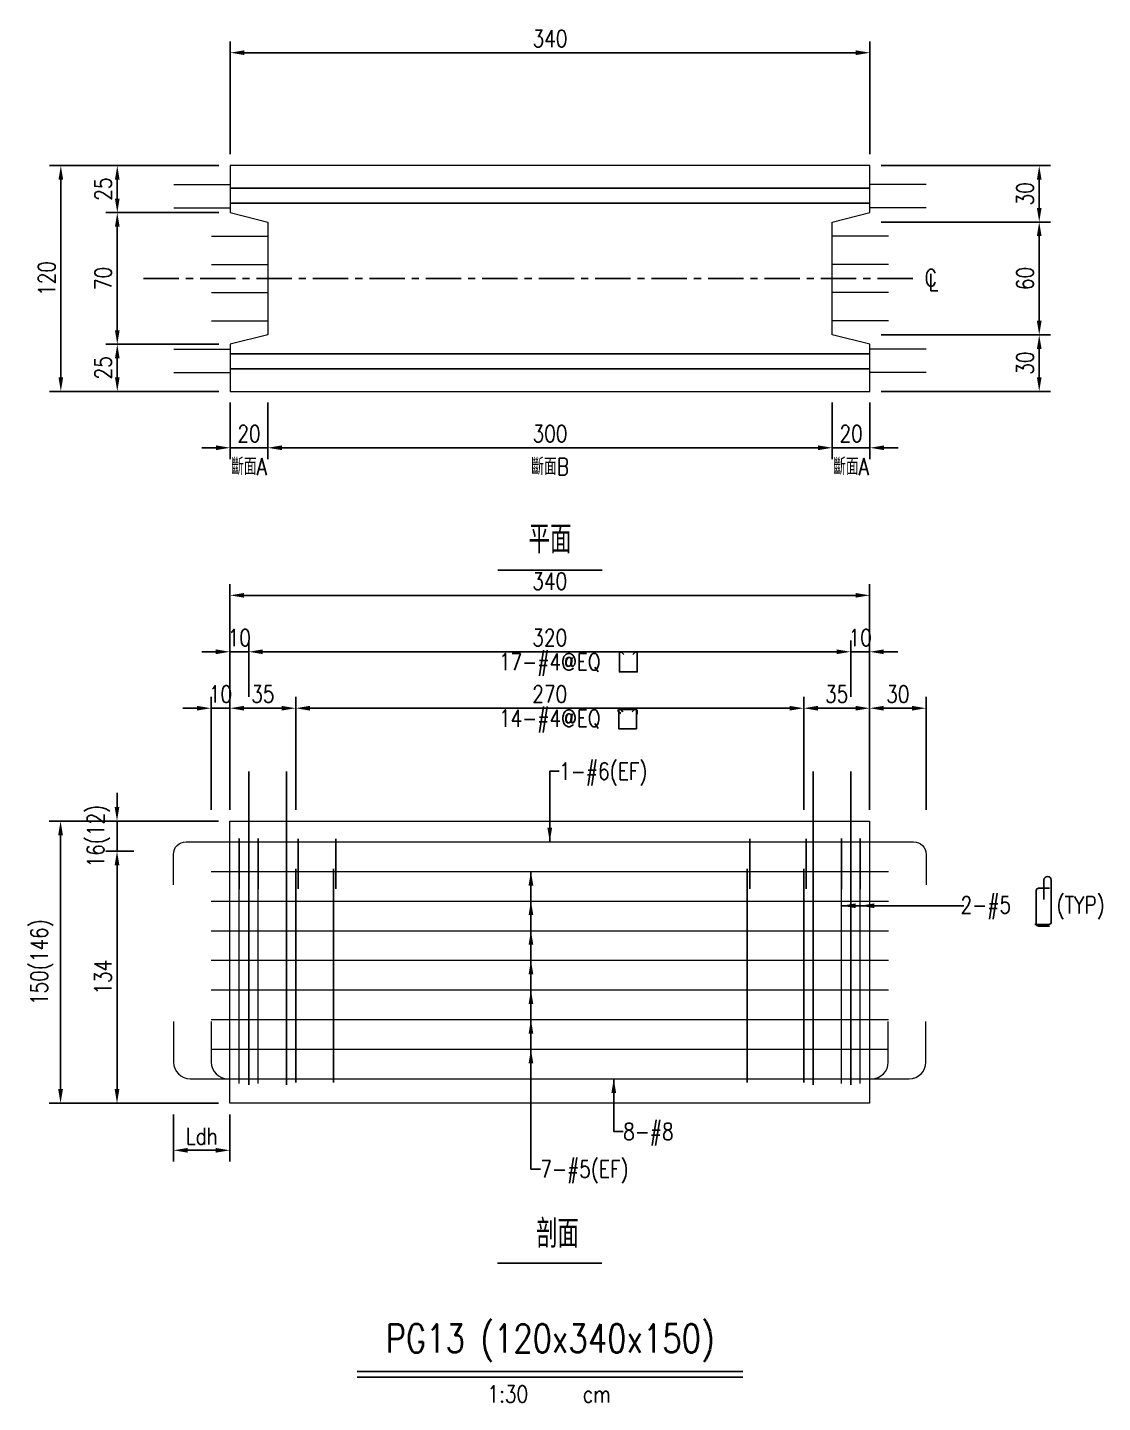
# Model space of a CAD drawing. Extents: x -4754 to 10419, y -19960 to 3841.
# Drawn here: x 6213 to 6784, y 1833 to 2564 of the extents above; entities that cross this region are included whole.
import ezdxf
from ezdxf.enums import TextEntityAlignment as Align

# ---------------------------------------------------------------- set-up
doc = ezdxf.new("R2010")
doc.units = 0
doc.header["$LTSCALE"] = 3
doc.linetypes.add('CENTER', pattern=[2, 1.25, -0.25, 0.25, -0.25])
doc.layers.get('0').update_dxf_attribs({"linetype": 'CONTINUOUS'})
doc.layers.add('HB_0', color=7, linetype='CONTINUOUS', transparency=0.5)
for name, color, linetype in [('HB_DIM', 1, 'CONTINUOUS'), ('HB_TXT_CTEXT', 2, 'CONTINUOUS'), ('鋼筋', 3, 'CONTINUOUS')]:
    doc.layers.add(name, color=color, linetype=linetype)
doc.styles.get("Standard").update_dxf_attribs({"font": 'ROMANS.shx', "width": 0.8, "bigfont": 'LCHINA.shx'})
doc.dimstyles.new('30', dxfattribs={"dimscale": 3, "dimtxt": 3, "dimasz": 2.5, "dimexe": 2, "dimexo": 2, "dimgap": 1, "dimtad": 1, "dimdsep": 46, "dimtxsty": 'Standard', "dimcen": 0, "dimclrd": 256, "dimclre": 256, "dimclrt": 2, "dimadec": 0, "dimazin": 0, "dimtfac": 1, "dimtix": 1, "dimtmove": 2, "dimatfit": 3, "dimfxl": 1, "dimtolj": 1, "dimtzin": 0, "dimarcsym": 0})

# ---------------------------------------------------------------- blocks, each defined once
blk = doc.blocks.new('beam_Topview')
at = {"layer": 'HB_TXT_CTEXT', "color": 4, "linetype": 'Continuous'}
blk.add_line((-27.76, 0), (27.76, 0), dxfattribs=at)
at = {"layer": 'HB_TXT_CTEXT', "color": 4, "linetype": 'Continuous', "width": 0.8}
blk.add_text('平面', height=15, rotation=360, dxfattribs=at).set_placement((0, 16.5), align=Align.MIDDLE)
blk = doc.blocks.new('beam_title')
at = {"layer": 'HB_TXT_CTEXT', "color": 3, "linetype": 'Continuous'}
blk.add_line((-102.52, 3), (102.52, 3), dxfattribs=at)
at = {"layer": 'HB_TXT_CTEXT', "color": 1, "linetype": 'Continuous'}
blk.add_line((-102.52, 0), (102.52, 0), dxfattribs=at)
at = {"color": 3, "linetype": 'Continuous', "width": 0.8}
blk.add_attdef('A', text='', height=15, dxfattribs=at).set_placement((0, 19.49), align=Align.MIDDLE)
at = {"color": 2, "linetype": 'Continuous', "width": 0.8}
for tag, p in [('1:30', (-22.44, -9)), ('CM', (24.84, -9))]:
    blk.add_attdef(tag, text='', height=9, dxfattribs=at).set_placement(p, align=Align.MIDDLE)
blk = doc.blocks.new('*D193')
at = {"layer": 'HB_DIM', "linetype": 'Continuous', "lineweight": -2}
for p, q in [((6320.72, 2496.95), (6320.72, 2556.95)), ((6328.22, 2550.95), (6653.22, 2550.95)), ((6660.72, 2496.95), (6660.72, 2556.95))]:
    blk.add_line(p, q, dxfattribs=at)
at = {"layer": 'HB_DIM'}
for points in [[(6328.22, 2552.2), (6328.22, 2549.7), (6320.72, 2550.95)], [(6653.22, 2549.7), (6653.22, 2552.2), (6660.72, 2550.95)]]:
    blk.add_solid(points, dxfattribs=at)
at = {"layer": 'HB_DIM', "color": 2, "linetype": 'Continuous', "insert": (6490.72, 2558.45), "char_height": 9, "attachment_point": 5, "rotation": 0}
blk.add_mtext('\\A1;340', dxfattribs=at)
blk = doc.blocks.new('*D194')
at = {"layer": 'HB_DIM', "linetype": 'Continuous', "lineweight": -2}
for p, q in [((6320.72, 2364.95), (6320.72, 2334.95)), ((6340.72, 2364.95), (6340.72, 2334.95)), ((6313.22, 2340.95), (6305.72, 2340.95)), ((6320.72, 2340.95), (6340.72, 2340.95)), ((6348.22, 2340.95), (6355.72, 2340.95))]:
    blk.add_line(p, q, dxfattribs=at)
at = {"layer": 'HB_DIM'}
for points in [[(6313.22, 2339.7), (6313.22, 2342.2), (6320.72, 2340.95)], [(6348.22, 2342.2), (6348.22, 2339.7), (6340.72, 2340.95)]]:
    blk.add_solid(points, dxfattribs=at)
at = {"layer": 'HB_DIM', "color": 2, "linetype": 'Continuous', "insert": (6330.72, 2348.45), "char_height": 9, "attachment_point": 5, "rotation": 0}
blk.add_mtext('\\A1;20', dxfattribs=at)
blk = doc.blocks.new('*D195')
at = {"layer": 'HB_DIM', "linetype": 'Continuous', "lineweight": -2}
for p, q in [((6340.72, 2364.95), (6340.72, 2334.95)), ((6640.72, 2364.95), (6640.72, 2334.95)), ((6348.22, 2340.95), (6633.22, 2340.95))]:
    blk.add_line(p, q, dxfattribs=at)
at = {"layer": 'HB_DIM'}
for points in [[(6348.22, 2342.2), (6348.22, 2339.7), (6340.72, 2340.95)], [(6633.22, 2339.7), (6633.22, 2342.2), (6640.72, 2340.95)]]:
    blk.add_solid(points, dxfattribs=at)
at = {"layer": 'HB_DIM', "color": 2, "linetype": 'Continuous', "insert": (6490.72, 2348.45), "char_height": 9, "attachment_point": 5, "rotation": 0}
blk.add_mtext('\\A1;300', dxfattribs=at)
blk = doc.blocks.new('*D196')
at = {"layer": 'HB_DIM', "linetype": 'Continuous', "lineweight": -2}
for p, q in [((6640.72, 2364.95), (6640.72, 2334.95)), ((6660.72, 2364.95), (6660.72, 2334.95)), ((6633.22, 2340.95), (6625.72, 2340.95)), ((6640.72, 2340.95), (6660.72, 2340.95)), ((6668.22, 2340.95), (6675.72, 2340.95))]:
    blk.add_line(p, q, dxfattribs=at)
at = {"layer": 'HB_DIM'}
for points in [[(6633.22, 2339.7), (6633.22, 2342.2), (6640.72, 2340.95)], [(6668.22, 2342.2), (6668.22, 2339.7), (6660.72, 2340.95)]]:
    blk.add_solid(points, dxfattribs=at)
at = {"layer": 'HB_DIM', "color": 2, "linetype": 'Continuous', "insert": (6650.72, 2348.45), "char_height": 9, "attachment_point": 5, "rotation": 0}
blk.add_mtext('\\A1;20', dxfattribs=at)
blk = doc.blocks.new('*D197')
at = {"layer": 'HB_DIM', "linetype": 'Continuous', "lineweight": -2}
for p, q in [((6314.72, 2490.95), (6224.72, 2490.95)), ((6230.72, 2483.45), (6230.72, 2378.45)), ((6314.72, 2370.95), (6224.72, 2370.95))]:
    blk.add_line(p, q, dxfattribs=at)
at = {"layer": 'HB_DIM'}
for points in [[(6231.97, 2483.45), (6229.47, 2483.45), (6230.72, 2490.95)], [(6229.47, 2378.45), (6231.97, 2378.45), (6230.72, 2370.95)]]:
    blk.add_solid(points, dxfattribs=at)
at = {"layer": 'HB_DIM', "color": 2, "linetype": 'Continuous', "insert": (6223.22, 2430.95), "char_height": 9, "attachment_point": 5, "rotation": 90}
blk.add_mtext('\\A1;120', dxfattribs=at)
blk = doc.blocks.new('*D198')
at = {"layer": 'HB_DIM', "linetype": 'Continuous', "lineweight": -2}
for p, q in [((6314.72, 2490.95), (6254.72, 2490.95)), ((6260.72, 2483.45), (6260.72, 2473.45)), ((6314.72, 2465.95), (6254.72, 2465.95))]:
    blk.add_line(p, q, dxfattribs=at)
at = {"layer": 'HB_DIM'}
for points in [[(6261.97, 2483.45), (6259.47, 2483.45), (6260.72, 2490.95)], [(6259.47, 2473.45), (6261.97, 2473.45), (6260.72, 2465.95)]]:
    blk.add_solid(points, dxfattribs=at)
at = {"layer": 'HB_DIM', "color": 2, "linetype": 'Continuous', "insert": (6253.22, 2478.45), "char_height": 9, "attachment_point": 5, "rotation": 90}
blk.add_mtext('\\A1;25', dxfattribs=at)
blk = doc.blocks.new('*D199')
at = {"layer": 'HB_DIM', "linetype": 'Continuous', "lineweight": -2}
for p, q in [((6314.72, 2465.95), (6254.72, 2465.95)), ((6260.72, 2458.45), (6260.72, 2403.45)), ((6314.72, 2395.95), (6254.72, 2395.95))]:
    blk.add_line(p, q, dxfattribs=at)
at = {"layer": 'HB_DIM'}
for points in [[(6261.97, 2458.45), (6259.47, 2458.45), (6260.72, 2465.95)], [(6259.47, 2403.45), (6261.97, 2403.45), (6260.72, 2395.95)]]:
    blk.add_solid(points, dxfattribs=at)
at = {"layer": 'HB_DIM', "color": 2, "linetype": 'Continuous', "insert": (6253.22, 2430.95), "char_height": 9, "attachment_point": 5, "rotation": 90}
blk.add_mtext('\\A1;70', dxfattribs=at)
blk = doc.blocks.new('*D200')
at = {"layer": 'HB_DIM', "linetype": 'Continuous', "lineweight": -2}
for p, q in [((6314.72, 2395.95), (6254.72, 2395.95)), ((6260.72, 2388.45), (6260.72, 2378.45)), ((6314.72, 2370.95), (6254.72, 2370.95))]:
    blk.add_line(p, q, dxfattribs=at)
at = {"layer": 'HB_DIM'}
for points in [[(6261.97, 2388.45), (6259.47, 2388.45), (6260.72, 2395.95)], [(6259.47, 2378.45), (6261.97, 2378.45), (6260.72, 2370.95)]]:
    blk.add_solid(points, dxfattribs=at)
at = {"layer": 'HB_DIM', "color": 2, "linetype": 'Continuous', "insert": (6253.22, 2383.45), "char_height": 9, "attachment_point": 5, "rotation": 90}
blk.add_mtext('\\A1;25', dxfattribs=at)
blk = doc.blocks.new('*D201')
at = {"layer": 'HB_DIM', "linetype": 'Continuous', "lineweight": -2}
for p, q in [((6666.72, 2490.95), (6756.72, 2490.95)), ((6750.72, 2483.45), (6750.72, 2468.45)), ((6666.72, 2460.95), (6756.72, 2460.95))]:
    blk.add_line(p, q, dxfattribs=at)
at = {"layer": 'HB_DIM'}
for points in [[(6751.97, 2483.45), (6749.47, 2483.45), (6750.72, 2490.95)], [(6749.47, 2468.45), (6751.97, 2468.45), (6750.72, 2460.95)]]:
    blk.add_solid(points, dxfattribs=at)
at = {"layer": 'HB_DIM', "color": 2, "linetype": 'Continuous', "insert": (6743.22, 2475.95), "char_height": 9, "attachment_point": 5, "rotation": 90}
blk.add_mtext('\\A1;30', dxfattribs=at)
blk = doc.blocks.new('*D202')
at = {"layer": 'HB_DIM', "linetype": 'Continuous', "lineweight": -2}
for p, q in [((6666.72, 2460.95), (6756.72, 2460.95)), ((6750.72, 2453.45), (6750.72, 2408.45)), ((6666.72, 2400.95), (6756.72, 2400.95))]:
    blk.add_line(p, q, dxfattribs=at)
at = {"layer": 'HB_DIM'}
for points in [[(6751.97, 2453.45), (6749.47, 2453.45), (6750.72, 2460.95)], [(6749.47, 2408.45), (6751.97, 2408.45), (6750.72, 2400.95)]]:
    blk.add_solid(points, dxfattribs=at)
at = {"layer": 'HB_DIM', "color": 2, "linetype": 'Continuous', "insert": (6743.22, 2430.95), "char_height": 9, "attachment_point": 5, "rotation": 90}
blk.add_mtext('\\A1;60', dxfattribs=at)
blk = doc.blocks.new('*D203')
at = {"layer": 'HB_DIM', "linetype": 'Continuous', "lineweight": -2}
for p, q in [((6666.72, 2400.95), (6756.72, 2400.95)), ((6750.72, 2393.45), (6750.72, 2378.45)), ((6666.72, 2370.95), (6756.72, 2370.95))]:
    blk.add_line(p, q, dxfattribs=at)
at = {"layer": 'HB_DIM'}
for points in [[(6751.97, 2393.45), (6749.47, 2393.45), (6750.72, 2400.95)], [(6749.47, 2378.45), (6751.97, 2378.45), (6750.72, 2370.95)]]:
    blk.add_solid(points, dxfattribs=at)
at = {"layer": 'HB_DIM', "color": 2, "linetype": 'Continuous', "insert": (6743.22, 2385.95), "char_height": 9, "attachment_point": 5, "rotation": 90}
blk.add_mtext('\\A1;30', dxfattribs=at)
blk = doc.blocks.new('cl')
at = {"layer": 'HB_TXT_CTEXT', "linetype": 'Continuous', "width": 0.8}
for s, p in [('C', (-0.18, 0.11)), ('L', (0.23, -0.56))]:
    blk.add_text(s, height=2.5, dxfattribs=at).set_placement(p, align=Align.MIDDLE)
blk = doc.blocks.new('beam_SectionSide')
at = {"layer": 'HB_TXT_CTEXT', "color": 4, "linetype": 'Continuous'}
blk.add_line((-27.76, 0), (27.76, 0), dxfattribs=at)
at = {"layer": 'HB_TXT_CTEXT', "color": 4, "linetype": 'Continuous', "width": 0.8}
blk.add_text(' 剖面', height=15, rotation=360, dxfattribs=at).set_placement((0, 16.5), align=Align.MIDDLE)
blk = doc.blocks.new('rebar_arrowD')
at = {"color": 1, "linetype": 'Continuous'}
blk.add_solid([(-1.25, -7.5), (0, 0), (1.25, -7.5)], dxfattribs=at)
blk = doc.blocks.new('*D432')
at = {"layer": 'HB_DIM', "linetype": 'Continuous', "lineweight": -2}
for p, q in [((6290.64, 1986.51), (6290.64, 1961.51)), ((6320.57, 1986.51), (6320.57, 1961.51)), ((6298.14, 1967.51), (6313.07, 1967.51))]:
    blk.add_line(p, q, dxfattribs=at)
at = {"layer": 'HB_DIM'}
for points in [[(6298.14, 1968.76), (6298.14, 1966.26), (6290.64, 1967.51)], [(6313.07, 1966.26), (6313.07, 1968.76), (6320.57, 1967.51)]]:
    blk.add_solid(points, dxfattribs=at)
at = {"layer": 'HB_DIM', "color": 2, "linetype": 'Continuous', "insert": (6305.6, 1975.01), "char_height": 9, "attachment_point": 5, "rotation": 0}
blk.add_mtext('\\A1;Ldh', dxfattribs=at)
blk = doc.blocks.new('rebar_arrowU')
at = {"color": 1, "linetype": 'Continuous'}
blk.add_solid([(-1.25, -7.5), (0, 0), (1.25, -7.5)], dxfattribs=at)
blk = doc.blocks.new('rebar_arrowL')
at = {"color": 1, "linetype": 'Continuous', "extrusion": (0, 0, -1)}
blk.add_solid([(-7.5, 1.25), (0, 0), (-7.5, -1.25)], dxfattribs=at)
blk = doc.blocks.new('rebar_2Tie_180_90')
at = {"layer": 'HB_TXT_CTEXT', "linetype": 'Continuous'}
for points in [[(46.52, -8.69), (46.52, 13.68, 1), (42.68, 13.68), (42.68, 3.28)], [(45.67, 9.28), (39.8, 9.28, 0.414214), (38.6, 8.08), (38.6, -9.57)], [(46.52, -8.69, -0.414214), (45.32, -9.89), (37.81, -9.89)], [(38.6, -9.57, 0.414214), (39.8, -10.77), (45.67, -10.77)]]:
    blk.add_lwpolyline(points, format="xyb", dxfattribs=at)
at = {"color": 2, "linetype": 'Continuous', "width": 0.8}
for tag, p in [('2-D16', (-1.67, 0.43)), ('(TYP)', (49.39, 0.45))]:
    blk.add_attdef(tag, text='', height=9, dxfattribs=at).set_placement(p, align=Align.MIDDLE_LEFT)
blk = doc.blocks.new('*D433')
at = {"layer": 'HB_DIM', "linetype": 'Continuous', "lineweight": -2}
for p, q in [((6320.57, 2148.51), (6320.57, 2268.51)), ((6660.57, 2148.51), (6660.57, 2268.51)), ((6328.07, 2262.51), (6653.07, 2262.51))]:
    blk.add_line(p, q, dxfattribs=at)
at = {"layer": 'HB_DIM'}
for points in [[(6328.07, 2263.76), (6328.07, 2261.26), (6320.57, 2262.51)], [(6653.07, 2261.26), (6653.07, 2263.76), (6660.57, 2262.51)]]:
    blk.add_solid(points, dxfattribs=at)
at = {"layer": 'HB_DIM', "color": 2, "linetype": 'Continuous', "insert": (6490.57, 2270.01), "char_height": 9, "attachment_point": 5, "rotation": 0}
blk.add_mtext('\\A1;340', dxfattribs=at)
blk = doc.blocks.new('*D434')
at = {"layer": 'HB_DIM', "linetype": 'Continuous', "lineweight": -2}
for p, q in [((6320.57, 2208.51), (6320.57, 2238.51)), ((6330.57, 2208.51), (6330.57, 2238.51)), ((6313.07, 2232.51), (6305.57, 2232.51)), ((6320.57, 2232.51), (6330.57, 2232.51)), ((6338.07, 2232.51), (6345.57, 2232.51))]:
    blk.add_line(p, q, dxfattribs=at)
at = {"layer": 'HB_DIM'}
for points in [[(6313.07, 2231.26), (6313.07, 2233.76), (6320.57, 2232.51)], [(6338.07, 2233.76), (6338.07, 2231.26), (6330.57, 2232.51)]]:
    blk.add_solid(points, dxfattribs=at)
at = {"layer": 'HB_DIM', "color": 2, "linetype": 'Continuous', "insert": (6325.57, 2240.01), "char_height": 9, "attachment_point": 5, "rotation": 0}
blk.add_mtext('\\A1;10', dxfattribs=at)
blk = doc.blocks.new('*D435')
at = {"layer": 'HB_DIM', "linetype": 'Continuous', "lineweight": -2}
for p, q in [((6330.57, 2208.51), (6330.57, 2238.51)), ((6650.57, 2208.51), (6650.57, 2238.51)), ((6338.07, 2232.51), (6643.07, 2232.51))]:
    blk.add_line(p, q, dxfattribs=at)
at = {"layer": 'HB_DIM'}
for points in [[(6338.07, 2233.76), (6338.07, 2231.26), (6330.57, 2232.51)], [(6643.07, 2231.26), (6643.07, 2233.76), (6650.57, 2232.51)]]:
    blk.add_solid(points, dxfattribs=at)
at = {"layer": 'HB_DIM', "color": 2, "linetype": 'Continuous', "insert": (6490.57, 2240.01), "char_height": 9, "attachment_point": 5, "rotation": 0}
blk.add_mtext('\\A1;320', dxfattribs=at)
blk = doc.blocks.new('*D436')
at = {"layer": 'HB_DIM', "linetype": 'Continuous', "lineweight": -2}
for p, q in [((6650.57, 2208.51), (6650.57, 2238.51)), ((6660.57, 2208.51), (6660.57, 2238.51)), ((6643.07, 2232.51), (6635.57, 2232.51)), ((6650.57, 2232.51), (6660.57, 2232.51)), ((6668.07, 2232.51), (6675.57, 2232.51))]:
    blk.add_line(p, q, dxfattribs=at)
at = {"layer": 'HB_DIM'}
for points in [[(6643.07, 2231.26), (6643.07, 2233.76), (6650.57, 2232.51)], [(6668.07, 2233.76), (6668.07, 2231.26), (6660.57, 2232.51)]]:
    blk.add_solid(points, dxfattribs=at)
at = {"layer": 'HB_DIM', "color": 2, "linetype": 'Continuous', "insert": (6655.57, 2240.01), "char_height": 9, "attachment_point": 5, "rotation": 0}
blk.add_mtext('\\A1;10', dxfattribs=at)
blk = doc.blocks.new('*D437')
at = {"layer": 'HB_DIM', "linetype": 'Continuous', "lineweight": -2}
for p, q in [((6310.57, 2148.51), (6310.57, 2208.51)), ((6320.57, 2148.51), (6320.57, 2208.51)), ((6303.07, 2202.51), (6295.57, 2202.51)), ((6310.57, 2202.51), (6320.57, 2202.51)), ((6328.07, 2202.51), (6335.57, 2202.51))]:
    blk.add_line(p, q, dxfattribs=at)
at = {"layer": 'HB_DIM'}
for points in [[(6303.07, 2201.26), (6303.07, 2203.76), (6310.57, 2202.51)], [(6328.07, 2203.76), (6328.07, 2201.26), (6320.57, 2202.51)]]:
    blk.add_solid(points, dxfattribs=at)
at = {"layer": 'HB_DIM', "color": 2, "linetype": 'Continuous', "insert": (6315.57, 2210.01), "char_height": 9, "attachment_point": 5, "rotation": 0}
blk.add_mtext('\\A1;10', dxfattribs=at)
blk = doc.blocks.new('*D438')
at = {"layer": 'HB_DIM', "linetype": 'Continuous', "lineweight": -2}
for p, q in [((6320.57, 2148.51), (6320.57, 2208.51)), ((6355.57, 2148.51), (6355.57, 2208.51)), ((6328.07, 2202.51), (6348.07, 2202.51))]:
    blk.add_line(p, q, dxfattribs=at)
at = {"layer": 'HB_DIM'}
for points in [[(6328.07, 2203.76), (6328.07, 2201.26), (6320.57, 2202.51)], [(6348.07, 2201.26), (6348.07, 2203.76), (6355.57, 2202.51)]]:
    blk.add_solid(points, dxfattribs=at)
at = {"layer": 'HB_DIM', "color": 2, "linetype": 'Continuous', "insert": (6338.07, 2210.01), "char_height": 9, "attachment_point": 5, "rotation": 0}
blk.add_mtext('\\A1;35', dxfattribs=at)
blk = doc.blocks.new('*D439')
at = {"layer": 'HB_DIM', "linetype": 'Continuous', "lineweight": -2}
for p, q in [((6355.57, 2148.51), (6355.57, 2208.51)), ((6625.57, 2148.51), (6625.57, 2208.51)), ((6363.07, 2202.51), (6618.07, 2202.51))]:
    blk.add_line(p, q, dxfattribs=at)
at = {"layer": 'HB_DIM'}
for points in [[(6363.07, 2203.76), (6363.07, 2201.26), (6355.57, 2202.51)], [(6618.07, 2201.26), (6618.07, 2203.76), (6625.57, 2202.51)]]:
    blk.add_solid(points, dxfattribs=at)
at = {"layer": 'HB_DIM', "color": 2, "linetype": 'Continuous', "insert": (6490.57, 2210.01), "char_height": 9, "attachment_point": 5, "rotation": 0}
blk.add_mtext('\\A1;270', dxfattribs=at)
blk = doc.blocks.new('*D440')
at = {"layer": 'HB_DIM', "linetype": 'Continuous', "lineweight": -2}
for p, q in [((6625.57, 2148.51), (6625.57, 2208.51)), ((6660.57, 2148.51), (6660.57, 2208.51)), ((6633.07, 2202.51), (6653.07, 2202.51))]:
    blk.add_line(p, q, dxfattribs=at)
at = {"layer": 'HB_DIM'}
for points in [[(6633.07, 2203.76), (6633.07, 2201.26), (6625.57, 2202.51)], [(6653.07, 2201.26), (6653.07, 2203.76), (6660.57, 2202.51)]]:
    blk.add_solid(points, dxfattribs=at)
at = {"layer": 'HB_DIM', "color": 2, "linetype": 'Continuous', "insert": (6643.07, 2210.01), "char_height": 9, "attachment_point": 5, "rotation": 0}
blk.add_mtext('\\A1;35', dxfattribs=at)
blk = doc.blocks.new('*D441')
at = {"layer": 'HB_DIM', "linetype": 'Continuous', "lineweight": -2}
for p, q in [((6660.57, 2148.51), (6660.57, 2208.51)), ((6690.57, 2148.51), (6690.57, 2208.51)), ((6668.07, 2202.51), (6683.07, 2202.51))]:
    blk.add_line(p, q, dxfattribs=at)
at = {"layer": 'HB_DIM'}
for points in [[(6668.07, 2203.76), (6668.07, 2201.26), (6660.57, 2202.51)], [(6683.07, 2201.26), (6683.07, 2203.76), (6690.57, 2202.51)]]:
    blk.add_solid(points, dxfattribs=at)
at = {"layer": 'HB_DIM', "color": 2, "linetype": 'Continuous', "insert": (6675.57, 2210.01), "char_height": 9, "attachment_point": 5, "rotation": 0}
blk.add_mtext('\\A1;30', dxfattribs=at)
blk = doc.blocks.new('*D442')
at = {"layer": 'HB_DIM', "linetype": 'Continuous', "lineweight": -2}
for p, q in [((6314.57, 2142.51), (6224.57, 2142.51)), ((6230.57, 2135.01), (6230.57, 2000.01)), ((6314.57, 1992.51), (6224.57, 1992.51))]:
    blk.add_line(p, q, dxfattribs=at)
at = {"layer": 'HB_DIM'}
for points in [[(6231.82, 2135.01), (6229.32, 2135.01), (6230.57, 2142.51)], [(6229.32, 2000.01), (6231.82, 2000.01), (6230.57, 1992.51)]]:
    blk.add_solid(points, dxfattribs=at)
at = {"layer": 'HB_DIM', "color": 2, "linetype": 'Continuous', "insert": (6220.72, 2067.51), "char_height": 9, "attachment_point": 5, "rotation": 90}
blk.add_mtext('\\A1;150(146)', dxfattribs=at)
blk = doc.blocks.new('*D443')
at = {"layer": 'HB_DIM', "linetype": 'Continuous', "lineweight": -2}
for p, q in [((6260.57, 2150.01), (6260.57, 2157.51)), ((6314.57, 2142.51), (6254.57, 2142.51)), ((6260.57, 2142.51), (6260.57, 2126.51)), ((6269.57, 2126.51), (6254.57, 2126.51)), ((6260.57, 2119.01), (6260.57, 2111.51))]:
    blk.add_line(p, q, dxfattribs=at)
at = {"layer": 'HB_DIM'}
for points in [[(6259.32, 2150.01), (6261.82, 2150.01), (6260.57, 2142.51)], [(6261.82, 2119.01), (6259.32, 2119.01), (6260.57, 2126.51)]]:
    blk.add_solid(points, dxfattribs=at)
at = {"layer": 'HB_DIM', "color": 2, "linetype": 'Continuous', "insert": (6250.72, 2134.51), "char_height": 9, "attachment_point": 5, "rotation": 90}
blk.add_mtext('\\A1;16(12)', dxfattribs=at)
blk = doc.blocks.new('*D444')
at = {"layer": 'HB_DIM', "linetype": 'Continuous', "lineweight": -2}
for p, q in [((6269.57, 2126.51), (6254.57, 2126.51)), ((6260.57, 2119.01), (6260.57, 2000.01)), ((6314.57, 1992.51), (6254.57, 1992.51))]:
    blk.add_line(p, q, dxfattribs=at)
at = {"layer": 'HB_DIM'}
for points in [[(6261.82, 2119.01), (6259.32, 2119.01), (6260.57, 2126.51)], [(6259.32, 2000.01), (6261.82, 2000.01), (6260.57, 1992.51)]]:
    blk.add_solid(points, dxfattribs=at)
at = {"layer": 'HB_DIM', "color": 2, "linetype": 'Continuous', "insert": (6253.07, 2059.51), "char_height": 9, "attachment_point": 5, "rotation": 90}
blk.add_mtext('\\A1;134', dxfattribs=at)
blk = doc.blocks.new('dim_rebar_HoopU')
at = {"linetype": 'Continuous'}
blk.add_lwpolyline([(44.17, 4.47), (45.41, 5.71, -0.668179), (46.47, 5.27), (46.47, -4.68), (37.02, -4.68), (37.02, 5.27, -0.668179), (38.09, 5.71), (39.33, 4.47)], format="xyb", dxfattribs=at)
at = {"linetype": 'Continuous', "width": 0.8}
blk.add_attdef('25-D13@EQ', text='', height=9, dxfattribs=at).set_placement((0, 0), align=Align.MIDDLE)
blk = doc.blocks.new('dim_rebar_HoopUwithTie')
at = {"linetype": 'Continuous'}
for points in [[(37.71, 3.13), (36.52, 4.32, -0.668179), (36.95, 5.34), (45.82, 5.34, -0.414214), (46.42, 4.74), (46.42, 2.79)], [(43.88, 4.04), (45.07, 5.23, -0.668179), (46.09, 4.81), (46.09, -4.89), (36.68, -4.89), (36.68, 4.81, -0.668179), (37.71, 5.23), (38.89, 4.04)]]:
    blk.add_lwpolyline(points, format="xyb", dxfattribs=at)
at = {"linetype": 'Continuous', "width": 0.8}
blk.add_attdef('22-D13@EQ', text='', height=9, dxfattribs=at).set_placement((0, 0), align=Align.MIDDLE)

msp = doc.modelspace()

# ---------------------------------------------------------------- linework, layer by layer
at = {"layer": 'HB_0', "lineweight": 5}
for p, q in [((6340.723, 2490.95, 146), (6320.723, 2490.95, 146)), ((6320.723, 2490.95, 146), (6320.723, 2478.95, 146)), ((6640.723, 2490.95, 146), (6340.723, 2490.95, 146)), ((6660.723, 2490.95, 146), (6640.723, 2490.95, 146)), ((6660.723, 2478.95, 146), (6660.723, 2490.95, 146)), ((6340.723, 2478.95, 146), (6320.723, 2478.95, 146)), ((6320.723, 2478.95, 146), (6320.723, 2470.95, 134)), ((6320.723, 2478.95, 146), (6340.723, 2478.95, 146)), ((6640.723, 2478.95, 146), (6340.723, 2478.95, 146)), ((6340.723, 2478.95, 146), (6640.723, 2478.95, 146)), ((6660.723, 2478.95, 146), (6640.723, 2478.95, 146)), ((6640.723, 2478.95, 146), (6660.723, 2478.95, 146)), ((6660.723, 2470.95, 134), (6660.723, 2478.95, 146)), ((6340.723, 2470.95, 134), (6320.723, 2470.95, 134)), ((6320.723, 2470.95, 134), (6320.723, 2465.95, 134)), ((6320.723, 2470.95, 134), (6340.723, 2470.95, 134)), ((6340.723, 2470.95, 134), (6640.723, 2470.95, 134)), ((6640.723, 2470.95, 134), (6340.723, 2470.95, 134)), ((6660.723, 2470.95, 134), (6640.723, 2470.95, 134)), ((6640.723, 2470.95, 134), (6660.723, 2470.95, 134)), ((6660.723, 2465.95, 134), (6660.723, 2470.95, 134)), ((6320.723, 2465.95, 134), (6340.723, 2460.95, 134)), ((6640.723, 2460.95, 134), (6660.723, 2465.95, 134)), ((6340.723, 2460.95, 134), (6340.723, 2400.95, 134)), ((6640.723, 2400.95, 134), (6640.723, 2460.95, 134)), ((6340.723, 2400.95, 134), (6320.723, 2395.95, 134)), ((6660.723, 2395.95, 134), (6640.723, 2400.95, 134)), ((6320.723, 2395.95, 134), (6320.723, 2390.95, 134)), ((6320.723, 2390.95, 134), (6340.723, 2390.95, 134)), ((6340.723, 2390.95, 134), (6320.723, 2390.95, 134)), ((6320.723, 2390.95, 134), (6320.723, 2382.95, 150)), ((6640.723, 2390.95, 134), (6340.723, 2390.95, 134)), ((6340.723, 2390.95, 134), (6640.723, 2390.95, 134)), ((6640.723, 2390.95, 134), (6660.723, 2390.95, 134)), ((6660.723, 2390.95, 134), (6640.723, 2390.95, 134)), ((6660.723, 2390.95, 134), (6660.723, 2395.95, 134)), ((6660.723, 2382.95, 150), (6660.723, 2390.95, 134)), ((6320.723, 2382.95, 150), (6340.723, 2382.95, 150)), ((6340.723, 2382.95, 150), (6320.723, 2382.95, 150)), ((6320.723, 2382.95, 150), (6320.723, 2370.95, 150)), ((6640.723, 2382.95, 150), (6340.723, 2382.95, 150)), ((6340.723, 2382.95, 150), (6640.723, 2382.95, 150)), ((6640.723, 2382.95, 150), (6660.723, 2382.95, 150)), ((6660.723, 2382.95, 150), (6640.723, 2382.95, 150)), ((6660.723, 2370.95, 150), (6660.723, 2382.95, 150)), ((6320.723, 2370.95, 150), (6340.723, 2370.95, 150)), ((6340.723, 2370.95, 150), (6640.723, 2370.95, 150)), ((6640.723, 2370.95, 150), (6660.723, 2370.95, 150)), ((6320.573, 2142.507), (6340.573, 2142.507)), ((6320.573, 2126.507, -8), (6320.573, 2142.507)), ((6340.573, 2142.507), (6640.573, 2142.507)), ((6640.573, 2142.507), (6660.573, 2142.507)), ((6660.573, 2142.507), (6660.573, 2126.507, -8)), ((6320.573, 1992.507, -108), (6320.573, 2138.507, -108)), ((6660.573, 2138.507, -108), (6660.573, 1992.507, -108)), ((6320.573, 1992.507, -13), (6320.573, 2126.507, -13)), ((6660.573, 2126.507, -13), (6660.573, 1992.507, -13)), ((6340.573, 1992.507, -108), (6320.573, 1992.507, -108)), ((6340.573, 1992.507, -18), (6320.573, 1992.507, -13)), ((6640.573, 1992.507, -108), (6340.573, 1992.507, -108)), ((6660.573, 1992.507, -108), (6640.573, 1992.507, -108)), ((6660.573, 1992.507, -13), (6640.573, 1992.507, -18))]:
    msp.add_line(p, q, dxfattribs=at)
at = {"layer": 'HB_0', "color": 1, "linetype": 'CENTER', "ltscale": 5}
msp.add_lwpolyline([(6274.723, 2430.95), (6683.723, 2430.95)], dxfattribs=at)
at = {"layer": 'HB_TXT_CTEXT', "color": 1, "linetype": 'Continuous'}
for points in [[(6490.573, 2131.507), (6490.573, 2139.007), (6490.573, 2169.007), (6495.573, 2169.007)], [(6480.573, 2115.757), (6480.573, 2021.257), (6480.573, 1957.507), (6485.573, 1957.507)], [(6645.573, 2097.507), (6655.573, 2097.507), (6710.573, 2097.507)], [(6524.573, 2005.507), (6524.573, 1992.507), (6524.573, 1977.507), (6529.573, 1977.507)]]:
    msp.add_lwpolyline(points, dxfattribs=at)
at = {"layer": '鋼筋', "lineweight": 5}
for p, q in [((6290.786, 2480.95, 13), (6320.723, 2480.95, 13)), ((6690.66, 2480.95, 21.89), (6660.723, 2480.95, 21.89)), ((6290.786, 2468.45, 13), (6320.723, 2468.45, 13)), ((6690.66, 2468.45, 21.89), (6660.723, 2468.45, 21.89)), ((6310.786, 2453.45, 13), (6340.723, 2453.45, 13)), ((6670.66, 2453.45, 21.89), (6640.723, 2453.45, 21.89)), ((6310.786, 2438.45, 13), (6340.723, 2438.45, 13)), ((6670.66, 2438.45, 21.89), (6640.723, 2438.45, 21.89)), ((6310.786, 2423.45, 13), (6340.723, 2423.45, 13)), ((6670.66, 2423.45, 21.89), (6640.723, 2423.45, 21.89)), ((6310.786, 2408.45, 13), (6340.723, 2408.45, 13)), ((6670.66, 2408.45, 21.89), (6640.723, 2408.45, 21.89)), ((6290.786, 2393.45, 13), (6320.723, 2393.45, 13)), ((6690.66, 2393.45, 21.89), (6660.723, 2393.45, 21.89)), ((6290.786, 2380.95, 13), (6320.723, 2380.95, 13)), ((6690.66, 2380.95, 21.89), (6660.723, 2380.95, 21.89)), ((6330.573, 2158.142, -81.055), (6330.573, 2165.762, -81.055)), ((6330.573, 2165.762, -87.405), (6330.573, 2005.507, -87.405)), ((6330.573, 2005.507, -8.595), (6330.573, 2165.762, -8.595)), ((6330.573, 2165.762, -14.945), (6330.573, 2158.142, -14.945)), ((6350.573, 2158.142, -81.055), (6350.573, 2165.762, -81.055)), ((6350.573, 2165.762, -87.405), (6350.573, 2005.507, -87.405)), ((6350.573, 2005.507, -8.595), (6350.573, 2165.762, -8.595)), ((6350.573, 2165.762, -14.945), (6350.573, 2158.142, -14.945)), ((6630.573, 2158.142, -81.055), (6630.573, 2165.762, -81.055)), ((6630.573, 2165.762, -87.405), (6630.573, 2005.507, -87.405)), ((6630.573, 2005.507, -8.595), (6630.573, 2165.762, -8.595)), ((6630.573, 2165.762, -14.945), (6630.573, 2158.142, -14.945)), ((6650.573, 2158.142, -81.055), (6650.573, 2165.762, -81.055)), ((6650.573, 2165.762, -87.405), (6650.573, 2005.507, -87.405)), ((6650.573, 2005.507, -8.595), (6650.573, 2165.762, -8.595)), ((6650.573, 2165.762, -14.945), (6650.573, 2158.142, -14.945)), ((6297.258, 2131.507, -98), (6683.888, 2131.507, -98)), ((6325.573, 2007.02, -102.13), (6325.573, 2129.282, -102.13)), ((6325.573, 2129.282, -94.18), (6325.573, 2106.27, -94.18)), ((6335.573, 2007.02, -102.13), (6335.573, 2129.282, -102.13)), ((6335.573, 2129.282, -94.18), (6335.573, 2106.27, -94.18)), ((6356.843, 2106.51, -94.83), (6356.843, 2129.922, -94.83)), ((6356.843, 2129.922, -101.18), (6356.843, 2106.51, -101.18)), ((6376.843, 2106.51, -94.83), (6376.843, 2129.922, -94.83)), ((6376.843, 2129.922, -101.18), (6376.843, 2106.51, -101.18)), ((6596.843, 2106.51, -94.83), (6596.843, 2129.922, -94.83)), ((6596.843, 2129.922, -101.18), (6596.843, 2106.51, -101.18)), ((6626.843, 2106.51, -94.83), (6626.843, 2129.922, -94.83)), ((6626.843, 2129.922, -101.18), (6626.843, 2106.51, -101.18)), ((6645.573, 2007.02, -102.13), (6645.573, 2129.282, -102.13)), ((6645.573, 2129.282, -94.18), (6645.573, 2106.27, -94.18)), ((6655.573, 2007.02, -102.13), (6655.573, 2129.282, -102.13)), ((6655.573, 2129.282, -94.18), (6655.573, 2106.27, -94.18)), ((6290.573, 2108.587, -98), (6290.573, 2124.822, -98)), ((6690.573, 2124.822, -98), (6690.573, 2108.587, -98)), ((6310.573, 2115.757, -98), (6670.573, 2115.757, -98)), ((6355.573, 2106.392, -93.555), (6355.573, 2114.012, -93.555)), ((6355.573, 2114.012, -99.905), (6355.573, 2006.777, -99.905)), ((6355.573, 2006.777, 3.905), (6355.573, 2114.012, 3.905)), ((6355.573, 2114.012, -2.445), (6355.573, 2106.392, -2.445)), ((6375.573, 2106.392, -93.555), (6375.573, 2114.012, -93.555)), ((6375.573, 2114.012, -99.905), (6375.573, 2006.777, -99.905)), ((6375.573, 2006.777, 3.905), (6375.573, 2114.012, 3.905)), ((6375.573, 2114.012, -2.445), (6375.573, 2106.392, -2.445)), ((6595.573, 2106.392, -93.555), (6595.573, 2114.012, -93.555)), ((6595.573, 2114.012, -99.905), (6595.573, 2006.777, -99.905)), ((6595.573, 2006.777, 3.905), (6595.573, 2114.012, 3.905)), ((6595.573, 2114.012, -2.445), (6595.573, 2106.392, -2.445)), ((6625.573, 2106.392, -93.555), (6625.573, 2114.012, -93.555)), ((6625.573, 2114.012, -99.905), (6625.573, 2006.777, -99.905)), ((6625.573, 2006.777, 3.905), (6625.573, 2114.012, 3.905)), ((6625.573, 2114.012, -2.445), (6625.573, 2106.392, -2.445)), ((6310.573, 2100.007, -98), (6670.573, 2100.007, -98)), ((6310.573, 2084.257, -98), (6670.573, 2084.257, -98)), ((6310.573, 2068.507, -98), (6670.573, 2068.507, -98)), ((6310.573, 2052.757, -98), (6670.573, 2052.757, -98)), ((6290.636, 2035.987, -98), (6290.636, 2014.397, -98)), ((6290.636, 2035.987, -85.5), (6290.636, 2014.397, -85.5)), ((6310.573, 2037.007, -98), (6670.573, 2037.007, -98)), ((6310.636, 2035.987, -70.5), (6310.636, 2014.397, -70.5)), ((6310.636, 2035.987, -55.5), (6310.636, 2014.397, -55.5)), ((6670.51, 2014.397, -70.5), (6670.51, 2035.987, -70.5)), ((6670.51, 2014.397, -55.5), (6670.51, 2035.987, -55.5)), ((6690.51, 2014.397, -98), (6690.51, 2035.987, -98)), ((6690.51, 2014.397, -85.5), (6690.51, 2035.987, -85.5)), ((6310.573, 2021.257, -98), (6670.573, 2021.257, -98)), ((6299.526, 2005.507, -98), (6681.62, 2005.507, -98)), ((6299.526, 2005.507, -85.5), (6681.62, 2005.507, -85.5)), ((6319.526, 2005.507, -70.5), (6661.62, 2005.507, -70.5)), ((6319.526, 2005.507, -55.5), (6661.62, 2005.507, -55.5)), ((6325.573, 2003.045, -88.615), (6325.573, 2003.045, -98.155)), ((6335.573, 2003.045, -88.615), (6335.573, 2003.045, -98.155)), ((6355.573, 2003.602, -96.73), (6355.573, 2003.602, 0.73)), ((6375.573, 2003.602, -96.73), (6375.573, 2003.602, 0.73)), ((6595.573, 2003.602, -96.73), (6595.573, 2003.602, 0.73)), ((6625.573, 2003.602, -96.73), (6625.573, 2003.602, 0.73)), ((6645.573, 2003.045, -88.615), (6645.573, 2003.045, -98.155)), ((6655.573, 2003.045, -88.615), (6655.573, 2003.045, -98.155)), ((6330.573, 2002.332, -84.23), (6330.573, 2002.332, -11.77)), ((6350.573, 2002.332, -84.23), (6350.573, 2002.332, -11.77)), ((6630.573, 2002.332, -84.23), (6630.573, 2002.332, -11.77)), ((6650.573, 2002.332, -84.23), (6650.573, 2002.332, -11.77))]:
    msp.add_line(p, q, dxfattribs=at)
at = {"layer": '鋼筋', "lineweight": 5, "extrusion": (-1, 2.44929e-16, 0)}
for centre, start, end in [((-2165.762, -84.23, -6330.573), 90, 270), ((-2165.762, -11.77, -6330.573), 90, 270), ((-2165.762, -84.23, -6350.573), 90, 270), ((-2165.762, -11.77, -6350.573), 90, 270), ((-2165.762, -84.23, -6630.573), 90, 270), ((-2165.762, -11.77, -6630.573), 90, 270), ((-2165.762, -84.23, -6650.573), 90, 270), ((-2165.762, -11.77, -6650.573), 90, 270), ((-2129.922, -98.005, -6356.843), 90, 270), ((-2129.922, -98.005, -6376.843), 90, 270), ((-2129.922, -98.005, -6596.843), 90, 270), ((-2129.922, -98.005, -6626.843), 90, 270), ((-2114.012, -96.73, -6355.573), 90, 270), ((-2114.012, 0.73, -6355.573), 90, 270), ((-2114.012, -96.73, -6375.573), 90, 270), ((-2114.012, 0.73, -6375.573), 90, 270), ((-2114.012, -96.73, -6595.573), 90, 270), ((-2114.012, 0.73, -6595.573), 90, 270), ((-2114.012, -96.73, -6625.573), 90, 270), ((-2114.012, 0.73, -6625.573), 90, 270), ((-2005.507, -84.23, -6330.573), 270, 0), ((-2005.507, -11.77, -6330.573), 0, 90), ((-2005.507, -84.23, -6350.573), 270, 0), ((-2005.507, -11.77, -6350.573), 0, 90), ((-2006.777, -96.73, -6355.573), 270, 0), ((-2006.777, 0.73, -6355.573), 0, 90), ((-2006.777, -96.73, -6375.573), 270, 0), ((-2006.777, 0.73, -6375.573), 0, 90), ((-2006.777, -96.73, -6595.573), 270, 0), ((-2006.777, 0.73, -6595.573), 0, 90), ((-2006.777, -96.73, -6625.573), 270, 0), ((-2006.777, 0.73, -6625.573), 0, 90), ((-2005.507, -84.23, -6630.573), 270, 0), ((-2005.507, -11.77, -6630.573), 0, 90), ((-2005.507, -84.23, -6650.573), 270, 0), ((-2005.507, -11.77, -6650.573), 0, 90)]:
    msp.add_arc(centre, 3.175, start, end, dxfattribs=at)
at = {"layer": '鋼筋', "lineweight": 5, "extrusion": (0, 0, -1)}
for centre, start, end in [((-6297.258, 2124.822, 98), 0, 90), ((-6683.888, 2124.822, 98), 90, 180)]:
    msp.add_arc(centre, 6.685, start, end, dxfattribs=at)
at = {"layer": '鋼筋', "lineweight": 5, "extrusion": (1, -2.44929e-16, 1.22465e-16)}
for centre, start, end in [((2129.282, -98.155, 6325.573), 270, 90), ((2129.282, -98.155, 6335.573), 270, 90), ((2129.282, -98.155, 6645.573), 270, 90), ((2129.282, -98.155, 6655.573), 270, 90), ((2007.02, -98.155, 6325.573), 180, 270), ((2007.02, -98.155, 6335.573), 180, 270), ((2007.02, -98.155, 6645.573), 180, 270), ((2007.02, -98.155, 6655.573), 180, 270)]:
    msp.add_arc(centre, 3.975, start, end, dxfattribs=at)
at = {"layer": '鋼筋', "lineweight": 5}
for centre, start, end in [((6299.526, 2014.397, -98), 180, 270), ((6299.526, 2014.397, -85.5), 180, 270), ((6319.526, 2014.397, -70.5), 180, 270), ((6319.526, 2014.397, -55.5), 180, 270), ((6661.62, 2014.397, -70.5), 270, 0), ((6661.62, 2014.397, -55.5), 270, 0), ((6681.62, 2014.397, -98), 270, 0), ((6681.62, 2014.397, -85.5), 270, 0)]:
    msp.add_arc(centre, 8.89, start, end, dxfattribs=at)

# ---------------------------------------------------------------- block references
at = {"layer": 'HB_0', "linetype": 'Continuous', "xscale": 3.6, "yscale": 3.6, "zscale": 3.6}
msp.add_blockref('cl', (6693.723, 2430.95, 150), dxfattribs=at)
at = {"layer": 'HB_TXT_CTEXT', "color": 0, "linetype": 'Continuous', "rotation": 360}
for name, p in [('beam_Topview', (6490.723, 2275.95)), ('beam_SectionSide', (6490.573, 1907.507))]:
    msp.add_blockref(name, p, dxfattribs=at)
at = {"layer": 'HB_TXT_CTEXT', "linetype": 'Continuous'}
for name, p, values in [('dim_rebar_HoopU', (6490.573, 2226.507, -108), {'25-D13@EQ': '17-#4@EQ'}), ('dim_rebar_HoopUwithTie', (6490.573, 2196.507, -108), {'22-D13@EQ': '14-#4@EQ'}), ('rebar_2Tie_180_90', (6710.573, 2097.507, -88.615), {'2-D16': '2-#5', '(TYP)': '(TYP)'})]:
    msp.add_blockref(name, p, dxfattribs=at).add_auto_attribs(values)
at = {"layer": 'HB_TXT_CTEXT', "linetype": 'Continuous', "rotation": 180}
msp.add_blockref('rebar_arrowD', (6490.573, 2131.507, -98), dxfattribs=at)
at = {"layer": 'HB_TXT_CTEXT', "linetype": 'Continuous'}
for name, p in [('rebar_arrowU', (6480.573, 2115.757, -98)), ('rebar_arrowU', (6480.573, 2100.007, -98)), ('rebar_arrowL', (6645.573, 2097.507, -88.615)), ('rebar_arrowL', (6655.573, 2097.507, -88.615)), ('rebar_arrowU', (6480.573, 2084.257, -98)), ('rebar_arrowU', (6480.573, 2068.507, -98)), ('rebar_arrowU', (6480.573, 2052.757, -98)), ('rebar_arrowU', (6480.573, 2037.007, -98)), ('rebar_arrowU', (6480.573, 2021.257, -98)), ('rebar_arrowU', (6524.573, 2005.507))]:
    msp.add_blockref(name, p, dxfattribs=at)
at = {"layer": 'HB_TXT_CTEXT', "color": 0, "linetype": 'Continuous', "rotation": 360}
msp.add_blockref('beam_title', (6490.723, 1846.95), dxfattribs=at).add_auto_attribs({'A': 'PG13 (120x340x150)', '1:30': '1:30', 'CM': 'cm'})

# ---------------------------------------------------------------- texts
at = {"layer": 'HB_TXT_CTEXT', "linetype": 'Continuous', "width": 0.8}
for s, p in [('斷面A', (6330.723, 2330.95)), ('斷面B', (6490.723, 2330.95)), ('斷面A', (6650.723, 2330.95))]:
    msp.add_text(s, height=9, dxfattribs=at).set_placement(p, align=Align.MIDDLE_CENTER)
for s, p in [('1-#6(EF)', (6495.573, 2169.007, -98)), ('8-#8', (6529.573, 1977.507)), ('7-#5(EF)', (6485.573, 1957.507, -98))]:
    msp.add_text(s, height=9, dxfattribs=at).set_placement(p, align=Align.MIDDLE_LEFT)

# ---------------------------------------------------------------- dimensions: what is measured, and where the dimension line sits
at = {"layer": 'HB_DIM', "linetype": 'Continuous'}
for base, p1, p2, angle, override, picture, middle in [((6660.723, 2550.95), (6320.723, 2490.95, 134), (6660.723, 2490.95, 134), 0, {"dimpost": '<>'}, '*D193', (6490.723, 2558.45)), ((6230.723, 2370.95), (6320.723, 2490.95, 134), (6320.723, 2370.95, 134), 90, {"dimtad": 4, "dimpost": '<>'}, '*D197', (6223.223, 2430.95)), ((6260.723, 2465.95), (6320.723, 2490.95, 134), (6320.723, 2465.95, 134), 90, {"dimtad": 4, "dimpost": '<>'}, '*D198', (6253.223, 2478.45)), ((6750.723, 2460.95), (6660.723, 2490.95, 134), (6660.723, 2460.95, 134), 90, {"dimtad": 4, "dimpost": '<>'}, '*D201', (6743.223, 2475.95)), ((6260.723, 2395.95), (6320.723, 2465.95, 134), (6320.723, 2395.95, 134), 90, {"dimtad": 4, "dimpost": '<>'}, '*D199', (6253.223, 2430.95)), ((6750.723, 2400.95), (6660.723, 2460.95, 134), (6660.723, 2400.95, 134), 90, {"dimtad": 4, "dimpost": '<>'}, '*D202', (6743.223, 2430.95)), ((6750.723, 2370.95), (6660.723, 2400.95, 134), (6660.723, 2370.95, 134), 90, {"dimtad": 4, "dimpost": '<>'}, '*D203', (6743.223, 2385.95)), ((6260.723, 2370.95), (6320.723, 2395.95, 134), (6320.723, 2370.95, 134), 90, {"dimtad": 4, "dimpost": '<>'}, '*D200', (6253.223, 2383.45)), ((6340.723, 2340.95), (6320.723, 2370.95, 134), (6340.723, 2370.95, 134), 0, {"dimpost": '<>'}, '*D194', (6330.723, 2348.45)), ((6640.723, 2340.95), (6340.723, 2370.95, 134), (6640.723, 2370.95, 134), 0, {"dimpost": '<>'}, '*D195', (6490.723, 2348.45)), ((6660.723, 2340.95), (6640.723, 2370.95, 134), (6660.723, 2370.95, 134), 0, {"dimpost": '<>'}, '*D196', (6650.723, 2348.45)), ((6660.573, 2262.507), (6320.573, 2142.507, -108), (6660.573, 2142.507, -108), 0, {"dimpost": '<>'}, '*D433', (6490.573, 2270.007)), ((6330.573, 2232.507), (6320.573, 2202.507, -108), (6330.573, 2202.507, -108), 0, {"dimpost": '<>'}, '*D434', (6325.573, 2240.007)), ((6650.573, 2232.507), (6330.573, 2202.507, -108), (6650.573, 2202.507, -108), 0, {"dimpost": '<>'}, '*D435', (6490.573, 2240.007)), ((6660.573, 2232.507), (6650.573, 2202.507, -108), (6660.573, 2202.507, -108), 0, {"dimpost": '<>'}, '*D436', (6655.573, 2240.007)), ((6320.573, 2202.507), (6310.573, 2142.507, -108), (6320.573, 2142.507, -108), 0, {"dimpost": '<>'}, '*D437', (6315.573, 2210.007)), ((6355.573, 2202.507), (6320.573, 2142.507, -108), (6355.573, 2142.507, -108), 0, {"dimpost": '<>'}, '*D438', (6338.073, 2210.007)), ((6625.573, 2202.507), (6355.573, 2142.507, -108), (6625.573, 2142.507, -108), 0, {"dimpost": '<>'}, '*D439', (6490.573, 2210.007)), ((6660.573, 2202.507), (6625.573, 2142.507, -108), (6660.573, 2142.507, -108), 0, {"dimpost": '<>'}, '*D440', (6643.073, 2210.007)), ((6690.573, 2202.507), (6660.573, 2142.507, -108), (6690.573, 2142.507, -108), 0, {"dimpost": '<>'}, '*D441', (6675.573, 2210.007)), ((6260.573, 1992.507), (6275.573, 2126.507, -108), (6320.573, 1992.507, -108), 90, {"dimtad": 4, "dimpost": '<>'}, '*D444', (6253.073, 2059.507))]:
    dim = msp.add_linear_dim(base=base, p1=p1, p2=p2, angle=angle, dimstyle='30', override=override, dxfattribs=at)
    dim.commit()
    dim.dimension.update_dxf_attribs({"geometry": picture, "text_midpoint": middle})
for base, p1, p2, angle, text, override, picture, middle in [((6260.573, 2126.507), (6320.573, 2142.507, -108), (6275.573, 2126.507, -108), 90, '<>(12)', {"dimtad": 4, "dimpost": '<>'}, '*D443', (6250.716, 2134.507)), ((6230.573, 1992.507), (6320.573, 2142.507, -108), (6320.573, 1992.507, -108), 90, '<>(146)', {"dimtad": 4, "dimpost": '<>'}, '*D442', (6220.716, 2067.507)), ((6320.573, 1967.507), (6290.636, 1992.507, -98), (6320.573, 1992.507, -108), 0, 'Ldh', {"dimpost": '<>'}, '*D432', (6305.605, 1975.007))]:
    dim = msp.add_linear_dim(base=base, p1=p1, p2=p2, angle=angle, text=text, dimstyle='30', override=override, dxfattribs=at)
    dim.commit()
    dim.dimension.update_dxf_attribs({"geometry": picture, "text_midpoint": middle})

doc.saveas('drawing.dxf')
